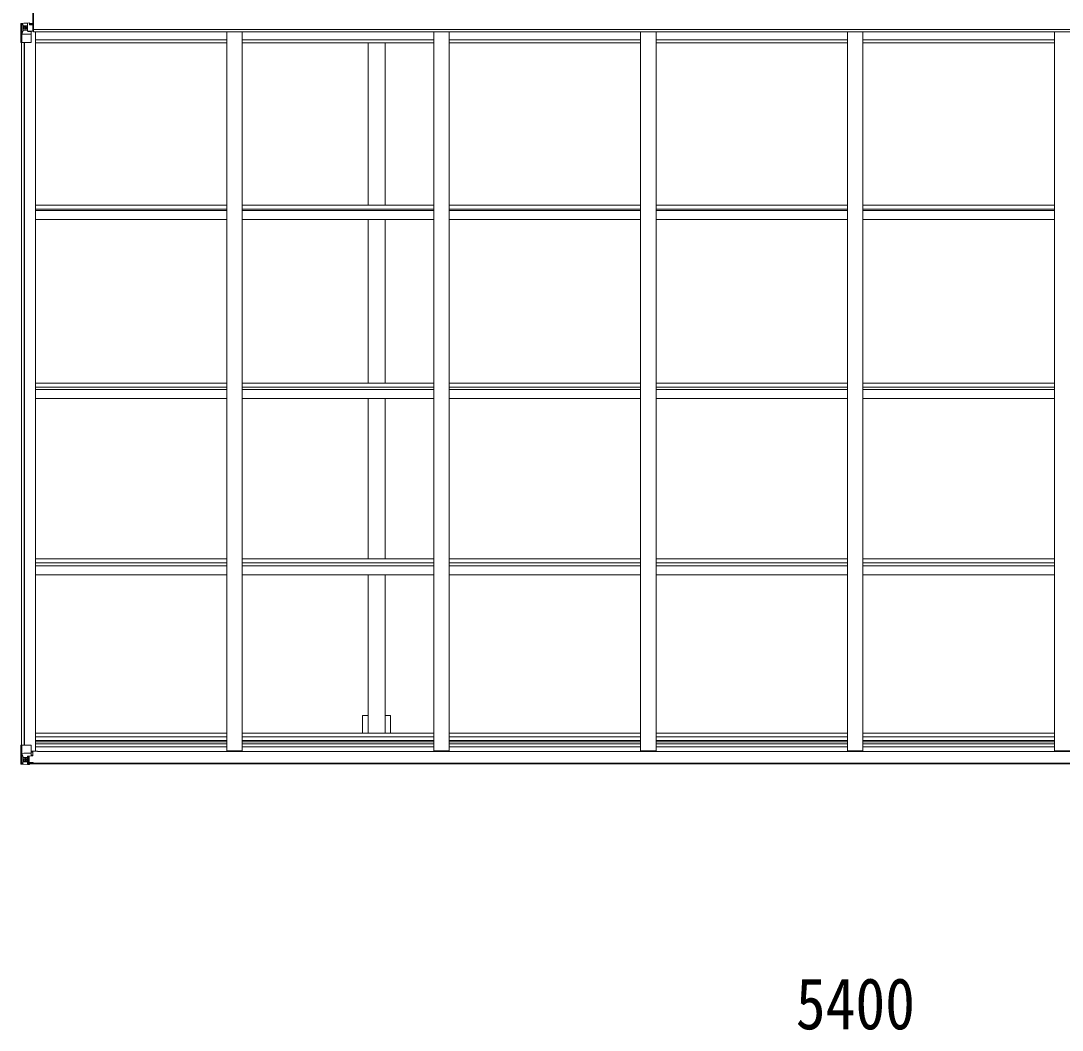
# Model space of a CAD drawing. Units: millimetres at full size; details may follow other scales. Extents: x -9783 to 33769, y -6828 to 6752.
# Drawn here: x 1176 to 4548, y 239 to 3508 of the extents above; entities that cross this region are included whole.
import ezdxf
from ezdxf.enums import TextEntityAlignment as Align

# ---------------------------------------------------------------- set-up
doc = ezdxf.new("R2010")
doc.units = ezdxf.units.MM
doc.header["$LTSCALE"] = 35
for name, color, linetype, lineweight in [('0-1_本体', 4, 'Continuous', 9), ('0-2_部品', 7, 'Continuous', 9), ('0-7_合掌部品', 3, 'Continuous', 9), ('0-A_寸法', 6, 'Continuous', 9)]:
    doc.layers.add(name, color=color, linetype=linetype, lineweight=lineweight)
doc.styles.add('ＭＳ ゴシック', font='')
doc.styles.get('ＭＳ ゴシック').set_extended_font_data('MS Gothic')

msp = doc.modelspace()

# ---------------------------------------------------------------- linework, layer by layer
at = {"layer": '0-1_本体'}
for p, q in [((1204.62, 3499.16), (1215.12, 3499.16)), ((1214.08, 3473.71), (1217.62, 3473.71)), ((6538.62, 3479.11), (1217.62, 3479.38)), ((1217.62, 3476.07), (1217.62, 3472.42)), ((6538.62, 3472.42), (1217.62, 3472.42)), ((1223.12, 3472.42), (1223.12, 1143.18)), ((1223.12, 3445.6), (1843.12, 3445.6)), ((1843.12, 3472.42), (1843.12, 1143.6)), ((1893.12, 3472.42), (1893.12, 1143.6)), ((1893.12, 3445.6), (2513.12, 3445.6)), ((2513.12, 3472.42), (2513.12, 1143.6)), ((2563.12, 3472.42), (2563.12, 1143.6)), ((2563.12, 3445.6), (3183.12, 3445.6)), ((3183.12, 3472.42), (3183.12, 1143.6)), ((3233.12, 3472.42), (3233.12, 1143.6)), ((3233.12, 3445.6), (3853.12, 3445.6)), ((3853.12, 3472.42), (3853.12, 1143.6)), ((3903.12, 3472.42), (3903.12, 1143.6)), ((3903.12, 3445.6), (4523.12, 3445.6)), ((4523.12, 3472.42), (4523.12, 1143.6)), ((1178.12, 3437.36), (1178.12, 1162.26)), ((1187.12, 3437.36), (1187.12, 1162.26)), ((1187.82, 3437.36), (1187.82, 1162.26)), ((1223.12, 3436.49), (1843.12, 3436.49)), ((1893.12, 3436.49), (2513.12, 3436.49)), ((2300.62, 3436.49), (2300.62, 2910.43)), ((2355.62, 3436.49), (2355.62, 2910.43)), ((2563.12, 3436.49), (3183.12, 3436.49)), ((3233.12, 3436.49), (3853.12, 3436.49)), ((3903.12, 3436.49), (4523.12, 3436.49)), ((1223.12, 2910.43), (1843.12, 2910.43)), ((1893.12, 2910.43), (2513.12, 2910.43)), ((2563.12, 2910.43), (3183.12, 2910.43)), ((3233.12, 2910.43), (3853.12, 2910.43)), ((3903.12, 2910.43), (4523.12, 2910.43)), ((1223.12, 2897.41), (1843.12, 2897.41)), ((1223.12, 2893.62), (1843.12, 2893.62)), ((1893.12, 2897.41), (2513.12, 2897.41)), ((1893.12, 2893.62), (2513.12, 2893.62)), ((2563.12, 2897.41), (3183.12, 2897.41)), ((2563.12, 2893.62), (3183.12, 2893.62)), ((3233.12, 2897.41), (3853.12, 2897.41)), ((3233.12, 2893.62), (3853.12, 2893.62)), ((3903.12, 2897.41), (4523.12, 2897.41)), ((3903.12, 2893.62), (4523.12, 2893.62)), ((1223.12, 2863.82), (1843.12, 2863.82)), ((1893.12, 2863.82), (2513.12, 2863.82)), ((2300.62, 2863.82), (2300.62, 2334.14)), ((2355.62, 2863.82), (2355.62, 2334.14)), ((2563.12, 2863.82), (3183.12, 2863.82)), ((3233.12, 2863.82), (3853.12, 2863.82)), ((3903.12, 2863.82), (4523.12, 2863.82)), ((1223.12, 2334.14), (1843.12, 2334.14)), ((1893.12, 2334.14), (2513.12, 2334.14)), ((2563.12, 2334.14), (3183.12, 2334.14)), ((3233.12, 2334.14), (3853.12, 2334.14)), ((3903.12, 2334.14), (4523.12, 2334.14)), ((1223.12, 2321.19), (1843.12, 2321.19)), ((1223.12, 2314.02), (1843.12, 2314.02)), ((1893.12, 2321.19), (2513.12, 2321.19)), ((1893.12, 2314.02), (2513.12, 2314.02)), ((2563.12, 2321.19), (3183.12, 2321.19)), ((2563.12, 2314.02), (3183.12, 2314.02)), ((3233.12, 2321.19), (3853.12, 2321.19)), ((3233.12, 2314.02), (3853.12, 2314.02)), ((3903.12, 2321.19), (4523.12, 2321.19)), ((3903.12, 2314.02), (4523.12, 2314.02)), ((1223.12, 2284.59), (1843.12, 2284.59)), ((1893.12, 2284.59), (2513.12, 2284.59)), ((2300.62, 2284.59), (2300.62, 1765.45)), ((2355.62, 2284.59), (2355.62, 1765.45)), ((2563.12, 2284.59), (3183.12, 2284.59)), ((3233.12, 2284.59), (3853.12, 2284.59)), ((3903.12, 2284.59), (4523.12, 2284.59)), ((1223.12, 1765.45), (1843.12, 1765.45)), ((1893.12, 1765.45), (2513.12, 1765.45)), ((2563.12, 1765.45), (3183.12, 1765.45)), ((3233.12, 1765.45), (3853.12, 1765.45)), ((3903.12, 1765.45), (4523.12, 1765.45)), ((1223.12, 1752.6), (1843.12, 1752.6)), ((1223.12, 1742.64), (1843.12, 1742.64)), ((1893.12, 1752.6), (2513.12, 1752.6)), ((1893.12, 1742.64), (2513.12, 1742.64)), ((2563.12, 1752.6), (3183.12, 1752.6)), ((2563.12, 1742.64), (3183.12, 1742.64)), ((3233.12, 1752.6), (3853.12, 1752.6)), ((3233.12, 1742.64), (3853.12, 1742.64)), ((3903.12, 1752.6), (4523.12, 1752.6)), ((3903.12, 1742.64), (4523.12, 1742.64)), ((1223.12, 1713.64), (1843.12, 1713.64)), ((1893.12, 1713.64), (2513.12, 1713.64)), ((2300.62, 1713.64), (2300.62, 1201.23)), ((2355.62, 1713.64), (2355.62, 1201.23)), ((2563.12, 1713.64), (3183.12, 1713.64)), ((3233.12, 1713.64), (3853.12, 1713.64)), ((3903.12, 1713.64), (4523.12, 1713.64)), ((2373.32, 1257.5), (2355.62, 1257.5)), ((2373.32, 1257.5), (2373.32, 1201.23)), ((1223.12, 1201.23), (1843.12, 1201.23)), ((1223.12, 1188.4), (1843.12, 1188.4)), ((1893.12, 1201.23), (2513.12, 1201.23)), ((1893.12, 1188.4), (2513.12, 1188.4)), ((2563.12, 1201.23), (3183.12, 1201.23)), ((2563.12, 1188.4), (3183.12, 1188.4)), ((3233.12, 1201.23), (3853.12, 1201.23)), ((3233.12, 1188.4), (3853.12, 1188.4)), ((3903.12, 1201.23), (4523.12, 1201.23)), ((3903.12, 1188.4), (4523.12, 1188.4)), ((1223.12, 1177.06), (1843.12, 1177.06)), ((1223.12, 1173.28), (1843.12, 1173.28)), ((1223.12, 1166.2), (1843.12, 1166.2)), ((1223.12, 1156.83), (1843.12, 1156.83)), ((1893.12, 1177.06), (2513.12, 1177.06)), ((1893.12, 1173.28), (2513.12, 1173.28)), ((1893.12, 1166.2), (2513.12, 1166.2)), ((1893.12, 1156.83), (2513.12, 1156.83)), ((2563.12, 1177.06), (3183.12, 1177.06)), ((2563.12, 1173.28), (3183.12, 1173.28)), ((2563.12, 1166.2), (3183.12, 1166.2)), ((2563.12, 1156.83), (3183.12, 1156.83)), ((3233.12, 1177.06), (3853.12, 1177.06)), ((3233.12, 1173.28), (3853.12, 1173.28)), ((3233.12, 1166.2), (3853.12, 1166.2)), ((3233.12, 1156.83), (3853.12, 1156.83)), ((3903.12, 1177.06), (4523.12, 1177.06)), ((3903.12, 1173.28), (4523.12, 1173.28)), ((3903.12, 1166.2), (4523.12, 1166.2)), ((3903.12, 1156.83), (4523.12, 1156.83)), ((1230.62, 1141.76), (6525.62, 1141.76)), ((1843.12, 1143.6), (1893.12, 1143.6)), ((2513.12, 1143.6), (2563.12, 1143.6)), ((3183.12, 1143.6), (3233.12, 1143.6)), ((3853.12, 1143.6), (3903.12, 1143.6)), ((4523.12, 1143.6), (4573.12, 1143.6)), ((1199.62, 1103.56), (6556.62, 1103.56)), ((1199.62, 1101.5), (6556.62, 1101.5))]:
    msp.add_line(p, q, dxfattribs=at)
msp.add_lwpolyline([(2300.62, 1257.5), (2282.92, 1257.5), (2282.92, 1201.23)], dxfattribs=at)
at = {"layer": '0-2_部品'}
for p, q in [((1178.96, 1162.26), (1209.12, 1162.26)), ((1178.96, 1162.26), (1178.96, 1101.68)), ((1210.12, 1161.26), (1210.12, 1128.17)), ((1179.51, 1135.38), (1186.12, 1135.6)), ((1179.51, 1135.38), (1183.65, 1123.3)), ((1186.12, 1122.07), (1183.79, 1122.03)), ((1183.79, 1122.03), (1183.79, 1108.56)), ((1186.12, 1135.6), (1210.12, 1135.6)), ((1186.12, 1122.07), (1186.12, 1122.06)), ((1186.12, 1122.06), (1198.12, 1122.06)), ((1191.6, 1115.7), (1191.6, 1116.66)), ((1198.12, 1125.36), (1198.12, 1099.26)), ((1199.62, 1122.06), (1198.12, 1122.06)), ((1209.3, 1127.91), (1198.95, 1126.25)), ((1198.95, 1125.62), (1209.3, 1127.27)), ((1198.95, 1126.25), (1198.95, 1125.62)), ((1203.62, 1118.47), (1199.62, 1118.47)), ((1203.62, 1126.37), (1203.62, 1106.4)), ((1209.3, 1127.27), (1209.3, 1127.91)), ((1209.57, 1127.35), (1213.62, 1127.39)), ((1230.62, 1142.58), (1210.12, 1142.58)), ((1214.62, 1139.26), (1210.12, 1139.26)), ((1213.62, 1129.12), (1214.62, 1129.12)), ((1214.62, 1127.4), (1213.62, 1127.39)), ((1214.62, 1142.58), (1214.62, 1127.4)), ((1176.12, 1101.56), (1176.12, 1101.59)), ((1177.06, 1100.6), (1177.06, 1100.56)), ((1177.06, 1100.55), (1177.06, 1100.55)), ((1186.03, 1100.17), (1178.11, 1100.64)), ((1178.97, 1101.61), (1178.96, 1101.68)), ((1182.93, 1105.06), (1180.2, 1101.39)), ((1183.79, 1108.56), (1186.12, 1108.5)), ((1186.12, 1108.51), (1198.12, 1108.51)), ((1198.12, 1099.38), (1186.12, 1100.16)), ((1197.12, 1108.51), (1198.12, 1108.51)), ((1199.62, 1108.51), (1198.12, 1108.51)), ((1199.62, 1104.97), (1198.12, 1104.97)), ((1198.12, 1100.15), (1204.62, 1099.75)), ((1204.62, 1098.87), (1198.12, 1099.26)), ((1203.62, 1110.26), (1199.62, 1110.26)), ((1200.12, 1105.33), (1199.62, 1105.33)), ((1204.62, 1100.68), (1199.62, 1100.76)), ((1199.73, 1106.63), (1203.62, 1106.63)), ((1200.12, 1106.42), (1200.12, 1106.26)), ((1200.12, 1106.26), (1200.12, 1106.26)), ((1210.12, 1106.17), (1200.12, 1106.26)), ((1200.12, 1104.31), (1200.12, 1106.26)), ((1208.12, 1104.33), (1200.12, 1104.33)), ((1208.12, 1104.31), (1200.12, 1104.31)), ((1204.62, 1100.68), (1204.62, 1101.5)), ((1204.62, 1100.27), (1204.62, 1100.68)), ((1204.62, 1100.27), (1204.62, 1099.75)), ((1204.62, 1099.75), (1204.62, 1098.87)), ((1209.62, 1101.06), (1209.62, 1101.5)), ((1209.92, 1101.06), (1209.62, 1101.06)), ((1209.92, 1101.06), (1211.61, 1101.5)), ((1210.12, 1106.17), (1210.12, 1104.56)), ((1210.12, 1104.56), (1215.12, 1104.56)), ((1215.12, 1103.56), (1215.12, 1104.56)), ((1215.12, 1104.56), (1216.12, 1104.56)), ((1216.12, 1106.25), (1216.12, 1106.13)), ((1216.12, 1104.56), (1216.12, 1106.13)), ((1216.12, 1104.56), (1216.12, 1103.56))]:
    msp.add_line(p, q, dxfattribs=at)
for points in [[(1176.12, 1101.59), (1176.12, 1162.26), (1178.96, 1162.26)], [(1189.68, 1114.74), (1188.72, 1114.74), (1188.72, 1113.78), (1189.68, 1113.78)], [(1191.6, 1116.66), (1190.64, 1116.66), (1190.64, 1115.7)], [(1190.64, 1112.82), (1190.64, 1111.86), (1191.6, 1111.86), (1191.6, 1112.82)], [(1192.56, 1113.78), (1193.52, 1113.78), (1193.52, 1114.74), (1192.56, 1114.74)], [(1204.62, 1100.27), (1199.62, 1100.27), (1199.62, 1125.73)], [(1213.62, 1127.39), (1213.62, 1129.12), (1210.12, 1129.14)], [(1177.06, 1100.55), (1186.12, 1100), (1198.12, 1099.26)], [(1215.12, 1106.29), (1200.12, 1106.42), (1200.12, 1106.42)], [(1200.12, 1105.33), (1208.12, 1105.33), (1208.12, 1103.56)], [(1210.12, 1106.17), (1210.12, 1106.18), (1216.12, 1106.13)]]:
    msp.add_lwpolyline(points, dxfattribs=at)
msp.add_circle((1191.12, 1114.26), 5.3, dxfattribs=at)
for centre, radius, start, end in [((1209.12, 1161.26), 1, 0, 90), ((1189.68, 1115.7), 0.96, 270, 0), ((1189.68, 1112.82), 0.96, 0, 90), ((1192.56, 1115.7), 0.96, 180, 270), ((1192.56, 1112.82), 0.96, 90, 180), ((1199.06, 1125.32), 0.937, 96.73234, 177.67791), ((1199.06, 1124.69), 0.937, 96.73234, 177.67791), ((1209.19, 1128.84), 0.937, 276.73234, 357.67791), ((1209.19, 1128.2), 0.937, 276.73234, 357.67791), ((1177.12, 1101.59), 0.999, 180.04917, 266.5576), ((1177.12, 1101.56), 0.999, 180.04917, 266.5576), ((1177.12, 1101.55), 1, 179.99921, 266.49983), ((1178.27, 1087.95), 12.7, 84.89689, 90.75534), ((1180.25, 1101.56), 1.28, 177.54105, 228.82169), ((1200.13, 1106.94), 0.513, 178.95293, 268.11972), ((1200.12, 1106.76), 0.5, 179.95536, 269.47105), ((1200.12, 1103.83), 0.5, 89.99891, 179.99891), ((1200.12, 1103.81), 0.5, 90.00309, 180.00198), ((1215.26, 1098.6), 7.69, 83.56574, 91.03001)]:
    msp.add_arc(centre, radius, start, end, dxfattribs=at)
for centre, major_axis, ratio, start_param, end_param in [((1180.23, 1133.04), (0.85, -2.32), 0.403757, 3.0087805, 3.9744392), ((1182.38, 1122.01), (0, -3), 0.468246, 1.5772882, 2.0127935), ((1179.06, 1100.47), (2, -0.12), 0.060933, 2.0712557, 3.1453404), ((1378.06, 1088.24), (201, -12.36), 0.060933, 3.1453404, 3.145839), ((1179.25, 1103.57), (-0.02, -3), 0.466854, 0.125683, 0.7596956), ((1180.92, 1108.64), (0.03, -5), 0.573921, 0.7672717, 1.551125), ((1104.37, 1108.51), (81.75, 0), 0.061163, 6.2824128, 6.2831853)]:
    msp.add_ellipse(centre, major_axis=major_axis, ratio=ratio, start_param=start_param, end_param=end_param, dxfattribs=at)
at = {"layer": '0-7_合掌部品'}
for p, q in [((1176.12, 3498.07), (1176.12, 3437.36)), ((1177.06, 3499.03), (1177.06, 3499.07)), ((1186.03, 3499.46), (1178.11, 3498.99)), ((1178.97, 3498.02), (1178.96, 3497.95)), ((1178.96, 3437.36), (1178.96, 3497.95)), ((1179.51, 3464.24), (1183.65, 3476.33)), ((1182.93, 3494.57), (1180.2, 3498.24)), ((1183.79, 3491.06), (1186.12, 3491.12)), ((1183.79, 3477.59), (1183.79, 3491.06)), ((1186.12, 3477.56), (1183.79, 3477.59)), ((1198.12, 3500.25), (1186.12, 3499.46)), ((1186.12, 3491.12), (1198.12, 3491.12)), ((1186.12, 3477.56), (1186.12, 3477.56)), ((1198.12, 3477.56), (1186.12, 3477.56)), ((1190.64, 3483.92), (1190.64, 3482.96)), ((1198.12, 3473.58), (1198.12, 3500.36)), ((1198.12, 3473.58), (1204.62, 3473.58)), ((1198.95, 3473.37), (1198.95, 3473.58)), ((1209.3, 3471.72), (1198.95, 3473.37)), ((1201.64, 3473.58), (1209.3, 3472.35)), ((1204.62, 3500.76), (1204.62, 3494.82)), ((1213.62, 3495.39), (1204.62, 3495.44)), ((1204.62, 3473.58), (1213.62, 3473.61)), ((1214.62, 3474.52), (1214.62, 3494.67)), ((1179.51, 3464.24), (1186.12, 3464.03)), ((1186.12, 3464.03), (1210.12, 3464.03)), ((1209.3, 3472.35), (1209.3, 3471.72)), ((1210.12, 3438.36), (1210.12, 3471.46)), ((1176.12, 3437.36), (1209.12, 3437.36))]:
    msp.add_line(p, q, dxfattribs=at)
msp.add_lwpolyline([(1216.62, 3476.05), (1216.62, 3539.05), (1215.12, 3539.05), (1215.12, 3476.05)], close=True, dxfattribs=at)
for points in [[(1216.62, 3476.05), (1217.62, 3476.05), (1217.62, 3539.05), (1216.62, 3539.05)], [(1177.06, 3499.07), (1186.12, 3499.63), (1204.62, 3500.76)], [(1189.68, 3485.84), (1188.72, 3485.84), (1188.72, 3484.88), (1189.68, 3484.88)], [(1191.6, 3486.8), (1191.6, 3487.76), (1190.64, 3487.76), (1190.64, 3486.8)], [(1190.64, 3482.96), (1191.6, 3482.96), (1191.6, 3483.92)], [(1192.56, 3484.88), (1193.52, 3484.88), (1193.52, 3485.84), (1192.56, 3485.84)], [(1214.62, 3494.67), (1214.61, 3494.78), (1204.62, 3494.82)]]:
    msp.add_lwpolyline(points, dxfattribs=at)
msp.add_circle((1191.12, 3485.36), 5.3, dxfattribs=at)
for centre, radius, start, end in [((1177.12, 3498.08), 1, 93.50017, 180.00079), ((1177.12, 3498.07), 0.999, 93.4424, 179.95083), ((1177.12, 3498.03), 0.999, 93.4424, 179.95083), ((1178.27, 3511.68), 12.7, 269.24466, 275.10311), ((1180.25, 3498.07), 1.28, 131.17831, 182.45895), ((1189.68, 3486.8), 0.96, 270, 0), ((1189.68, 3483.92), 0.96, 0, 90), ((1192.56, 3486.8), 0.96, 180, 270), ((1192.56, 3483.92), 0.96, 90, 180), ((1199.06, 3474.3), 0.937, 230.93398, 263.26766), ((1209.19, 3471.42), 0.937, 2.32209, 83.26766), ((1209.19, 3470.79), 0.937, 2.32209, 83.26766), ((1209.12, 3438.36), 1, 270, 0)]:
    msp.add_arc(centre, radius, start, end, dxfattribs=at)
for centre, major_axis, ratio, start_param, end_param in [((1378.06, 3511.38), (201, 12.36), 0.060933, 3.1373463, 3.1378449), ((1179.06, 3499.15), (2, 0.12), 0.060933, 3.1378449, 4.2119296), ((1179.25, 3496.05), (-0.02, 3), 0.466854, 5.5234897, 6.1575023), ((1180.92, 3490.98), (0.03, 5), 0.573921, 4.7320603, 5.5159136), ((1182.38, 3477.61), (0, 3), 0.468246, 4.2703918, 4.7058971), ((1104.37, 3491.12), (81.75, 0), 0.061163, 0, 0.0007725), ((1213.62, 3494.68), (1, -0.012), 0.707053, 0.1587743, 1.5795216), ((1213.62, 3474.51), (1, 0.021), 0.906239, 4.6936843, 6.2644806), ((1180.23, 3466.59), (0.85, 2.32), 0.403757, 2.3087461, 3.2744049)]:
    msp.add_ellipse(centre, major_axis=major_axis, ratio=ratio, start_param=start_param, end_param=end_param, dxfattribs=at)

# ---------------------------------------------------------------- texts
at = {"layer": '0-A_寸法', "color": 7, "style": 'ＭＳ ゴシック', "width": 0.85}
msp.add_text('5400', height=166.8, dxfattribs=at).set_placement((3685.62, 191.71), align=Align.BOTTOM_LEFT)

doc.saveas('drawing.dxf')
